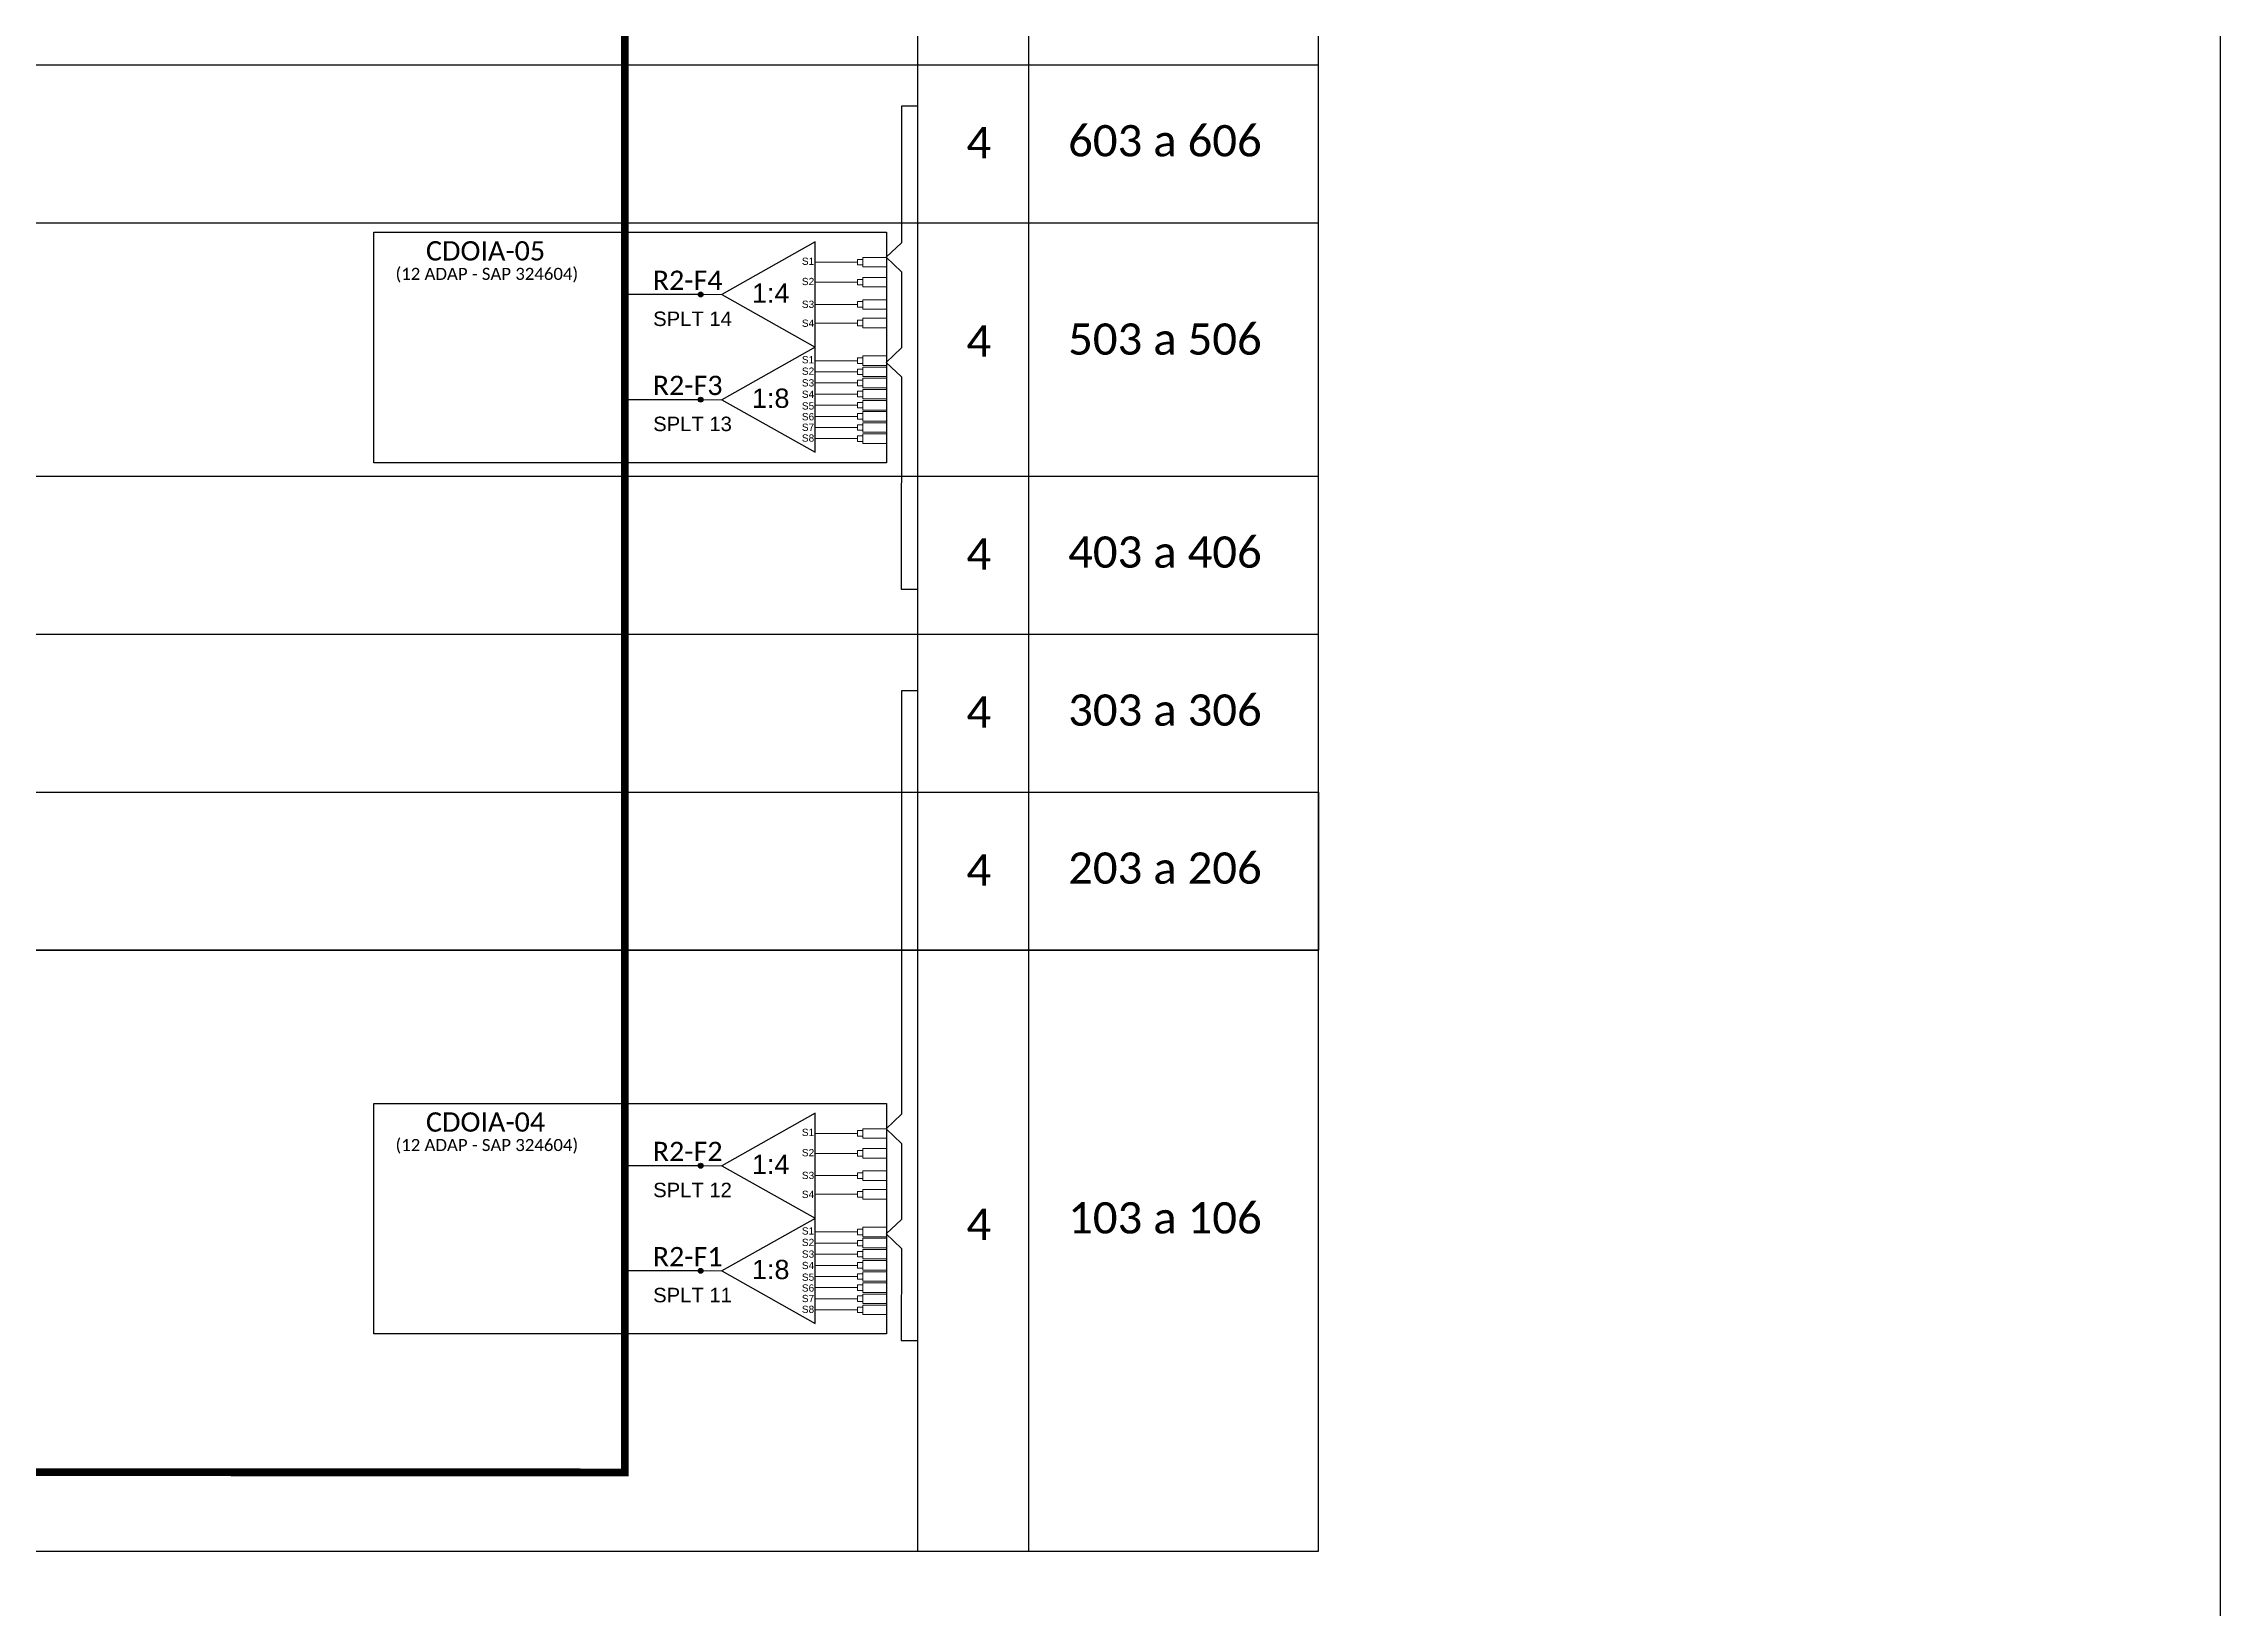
# Model space of a CAD drawing. Header units: metres. Extents: x -1286 to 434, y -500 to 94.
# Drawn here: x 208.7 to 434.4, y -272.5 to -110.3 of the extents above; entities that cross this region are included whole.
import ezdxf
from ezdxf.enums import TextEntityAlignment as Align

# ---------------------------------------------------------------- set-up
doc = ezdxf.new("R2010")
doc.units = ezdxf.units.M
doc.styles.add('ARIAL', font='arial.ttf')
doc.styles.add('WMF-Calibri0', font='calibri.ttf')

# ---------------------------------------------------------------- blocks, each defined once
blk = doc.blocks.new('SPLT_1-8_SC-APC')
at = {"color": 1}
blk.add_lwpolyline([(-7.37, -2.1), (-17.04, -7.55), (-7.37, -13), (-7.37, -2.1)], dxfattribs=at)
at = {"color": 3, "lineweight": 0}
for points in [[(-2.99, -3.51), (-7.37, -3.51)], [(-2.41, -3.02), (-2.41, -4)], [(-2.41, -3.02), (0, -3.02)], [(-2.41, -4), (0, -4)], [(-2.41, -4.17), (-2.41, -5.16)], [(-2.41, -4.17), (0, -4.17)], [(-7.37, -4.66), (-2.99, -4.66)], [(-7.37, -5.82), (-2.99, -5.82)], [(-2.41, -5.16), (0, -5.16)], [(-2.41, -5.32), (-2.41, -6.31)], [(-2.41, -5.32), (0, -5.32)], [(-2.41, -6.31), (0, -6.31)], [(-2.41, -6.48), (-2.41, -7.46)], [(-2.41, -6.48), (0, -6.48)], [(-7.37, -6.97), (-2.99, -6.97)], [(-7.37, -8.12), (-2.99, -8.12)], [(-2.41, -7.46), (0, -7.46)], [(-2.41, -7.63), (-2.41, -8.62)], [(-2.41, -7.63), (0, -7.63)], [(-2.41, -8.62), (0, -8.62)], [(-2.41, -8.78), (-2.41, -9.77)], [(-2.41, -8.78), (0, -8.78)], [(-7.37, -9.28), (-2.99, -9.28)], [(-7.37, -10.43), (-2.99, -10.43)], [(-2.41, -9.77), (0, -9.77)], [(-2.41, -9.94), (-2.41, -10.92)], [(-2.41, -9.94), (0, -9.94)], [(-2.41, -10.92), (0, -10.92)], [(-2.41, -11.09), (-2.41, -12.08)], [(-2.41, -11.09), (0, -11.09)], [(-7.37, -11.58), (-2.99, -11.58)], [(-2.41, -12.08), (0, -12.08)]]:
    blk.add_lwpolyline(points, dxfattribs=at)
for points in [[(-2.99, -3.22), (-2.41, -3.22), (-2.41, -3.8), (-2.99, -3.8)], [(-2.99, -4.38), (-2.41, -4.38), (-2.41, -4.95), (-2.99, -4.95)], [(-2.99, -5.53), (-2.41, -5.53), (-2.41, -6.1), (-2.99, -6.1)], [(-2.99, -6.68), (-2.41, -6.68), (-2.41, -7.26), (-2.99, -7.26)], [(-2.99, -7.84), (-2.41, -7.84), (-2.41, -8.41), (-2.99, -8.41)], [(-2.99, -8.99), (-2.41, -8.99), (-2.41, -9.56), (-2.99, -9.56)], [(-2.99, -10.14), (-2.41, -10.14), (-2.41, -10.72), (-2.99, -10.72)], [(-2.99, -11.3), (-2.41, -11.3), (-2.41, -11.87), (-2.99, -11.87)]]:
    blk.add_lwpolyline(points, close=True, dxfattribs=at)
at = {"color": 1, "lineweight": 0}
blk.add_lwpolyline([(-17.04, -7.55), (-19.26, -7.55)], dxfattribs=at)
at = {"color": 1, "style": 'ARIAL'}
for s, height, p in [('S1', 0.75, (-8.74, -3.78)), ('S2', 0.75, (-8.74, -4.97)), ('1:8', 2, (-13.91, -8.4)), ('S3', 0.75, (-8.74, -6.18)), ('S4', 0.75, (-8.74, -7.36)), ('S5', 0.75, (-8.74, -8.57)), ('S6', 0.75, (-8.74, -9.69)), ('S7', 0.75, (-8.74, -10.78)), ('S8', 0.75, (-8.74, -11.9))]:
    blk.add_text(s, height=height, dxfattribs=at).set_placement(p)

msp = doc.modelspace()

# ---------------------------------------------------------------- hatches: boundary and pattern name
h = msp.add_hatch(color=3)
h.dxf.hatch_style = 1
edge = h.paths.add_edge_path()
edge.add_arc((276.84, -136.32), 0.256, 0, 360)
h = msp.add_hatch(color=3)
h.dxf.hatch_style = 1
edge = h.paths.add_edge_path()
edge.add_arc((276.84, -147.22), 0.256, 0, 360)
h = msp.add_hatch(color=3)
h.dxf.hatch_style = 1
edge = h.paths.add_edge_path()
edge.add_arc((276.84, -226.59), 0.256, 0, 360)
h = msp.add_hatch(color=3)
h.dxf.hatch_style = 1
edge = h.paths.add_edge_path()
edge.add_arc((276.84, -237.48), 0.256, 0, 360)

# ---------------------------------------------------------------- linework, layer by layer
msp.add_line((340.89, -266.52), (340.89, 5.37))
msp.add_lwpolyline([(-406.64, -499.81), (434.36, -499.81), (434.36, 94.19), (-406.64, 94.19)], close=True)
for points in [[(299.3, 5.37), (299.3, -266.52)], [(310.87, -266.52), (310.87, 5.37)], [(7.72, -112.51), (340.89, -112.51)], [(7.72, -128.88), (340.89, -128.88)], [(7.72, -155.13), (340.89, -155.13)], [(7.72, -171.5), (340.89, -171.5)], [(7.72, -187.87), (340.89, -187.87)], [(7.72, -204.25), (340.89, -204.25)]]:
    msp.add_lwpolyline(points)
at = {"color": 6, "const_width": 0.8}
msp.add_lwpolyline([(172.47, -232.21), (172.47, -210.49), (204.97, -210.49), (204.97, -258.35), (268.97, -258.36), (268.97, -18.72)], dxfattribs=at)
at = {"color": 3}
for points in [[(299.3, -116.8), (297.64, -116.8), (297.64, -130.96), (296.07, -132.47), (297.64, -133.98), (297.64, -141.86), (296.07, -143.37), (297.64, -144.87), (297.63, -166.84), (299.29, -166.84)], [(299.3, -177.37), (297.64, -177.37), (297.64, -221.25), (296.07, -222.76), (297.64, -224.27), (297.64, -232.15), (296.07, -233.65), (297.64, -235.16), (297.63, -244.7), (299.29, -244.7)]]:
    msp.add_lwpolyline(points, dxfattribs=at)
at = {"color": 1}
for points in [[(242.97, -129.87), (296.1, -129.87), (296.1, -153.76), (242.97, -153.76)], [(242.97, -220.13), (296.1, -220.13), (296.1, -244.02), (242.97, -244.02)]]:
    msp.add_lwpolyline(points, close=True, dxfattribs=at)
for points in [[(288.7, -130.88), (279.03, -136.32), (288.7, -141.77), (288.7, -130.88)], [(288.7, -221.14), (279.03, -226.59), (288.7, -232.03), (288.7, -221.14)]]:
    msp.add_lwpolyline(points, dxfattribs=at)
at = {"color": 3, "lineweight": 0}
for points in [[(293.08, -132.98), (288.7, -132.98)], [(293.65, -132.48), (293.65, -133.47)], [(293.65, -132.48), (296.07, -132.48)], [(288.7, -135.05), (293.08, -135.05)], [(293.65, -133.47), (296.07, -133.47)], [(293.65, -134.55), (293.65, -135.54)], [(293.65, -134.55), (296.07, -134.55)], [(288.7, -137.35), (293.08, -137.35)], [(293.65, -135.54), (296.07, -135.54)], [(293.65, -136.86), (293.65, -137.84)], [(293.65, -136.86), (296.07, -136.86)], [(288.7, -139.28), (293.08, -139.28)], [(293.65, -137.84), (296.07, -137.84)], [(293.65, -138.79), (293.65, -139.77)], [(293.65, -138.79), (296.07, -138.79)], [(293.65, -139.77), (296.07, -139.77)], [(293.08, -223.24), (288.7, -223.24)], [(293.65, -222.75), (293.65, -223.73)], [(293.65, -222.75), (296.07, -222.75)], [(288.7, -225.31), (293.08, -225.31)], [(293.65, -223.73), (296.07, -223.73)], [(293.65, -224.82), (293.65, -225.8)], [(293.65, -224.82), (296.07, -224.82)], [(288.7, -227.61), (293.08, -227.61)], [(293.65, -225.8), (296.07, -225.8)], [(293.65, -227.12), (293.65, -228.11)], [(293.65, -227.12), (296.07, -227.12)], [(288.7, -229.54), (293.08, -229.54)], [(293.65, -228.11), (296.07, -228.11)], [(293.65, -229.05), (293.65, -230.04)], [(293.65, -229.05), (296.07, -229.05)], [(293.65, -230.04), (296.07, -230.04)]]:
    msp.add_lwpolyline(points, dxfattribs=at)
for points in [[(293.08, -132.69), (293.65, -132.69), (293.65, -133.26), (293.08, -133.26)], [(293.08, -134.76), (293.65, -134.76), (293.65, -135.33), (293.08, -135.33)], [(293.08, -137.06), (293.65, -137.06), (293.65, -137.64), (293.08, -137.64)], [(293.08, -138.99), (293.65, -138.99), (293.65, -139.57), (293.08, -139.57)], [(293.08, -222.95), (293.65, -222.95), (293.65, -223.53), (293.08, -223.53)], [(293.08, -225.02), (293.65, -225.02), (293.65, -225.6), (293.08, -225.6)], [(293.08, -227.33), (293.65, -227.33), (293.65, -227.9), (293.08, -227.9)], [(293.08, -229.26), (293.65, -229.26), (293.65, -229.83), (293.08, -229.83)]]:
    msp.add_lwpolyline(points, close=True, dxfattribs=at)
at = {"color": 6}
for points in [[(276.81, -136.32), (268.97, -136.32)], [(276.81, -147.22), (268.97, -147.22)], [(276.81, -226.59), (268.97, -226.59)], [(276.81, -237.48), (268.97, -237.48)]]:
    msp.add_lwpolyline(points, dxfattribs=at)
at = {"color": 1, "lineweight": 0}
for points in [[(279.03, -136.32), (276.81, -136.32)], [(279.03, -226.59), (276.81, -226.59)]]:
    msp.add_lwpolyline(points, dxfattribs=at)
at = {"color": 7}
msp.add_lwpolyline([(7.72, -187.87), (340.89, -187.87), (340.89, -204.25), (7.72, -204.25)], close=True, dxfattribs=at)
msp.add_lwpolyline([(7.72, -266.52), (340.89, -266.52)], dxfattribs=at)
at = {"color": 3}
for centre in [(276.84, -136.32), (276.84, -147.22), (276.84, -226.59), (276.84, -237.48)]:
    msp.add_circle(centre, 0.256, dxfattribs=at)

# ---------------------------------------------------------------- block references
for p in [(296.07, -139.67), (296.07, -229.94)]:
    msp.add_blockref('SPLT_1-8_SC-APC', p, dxfattribs=at)

# ---------------------------------------------------------------- texts
at = {"color": 7}
for s, height, style, p in [('603 a 606', 3.24, 'WMF-Calibri0', (314.93, -122.01)), ('SPLT 14', 1.5, 'ARIAL', (271.92, -139.59)), ('503 a 506', 3.24, 'WMF-Calibri0', (314.93, -142.56)), ('SPLT 13', 1.5, 'ARIAL', (271.92, -150.48)), ('403 a 406', 3.24, 'WMF-Calibri0', (314.93, -164.63)), ('303 a 306', 3.24, 'WMF-Calibri0', (314.93, -181)), ('203 a 206', 3.24, 'WMF-Calibri0', (314.93, -197.37)), ('SPLT 12', 1.5, 'ARIAL', (271.92, -229.85)), ('103 a 106', 3.24, 'WMF-Calibri0', (314.93, -233.61)), ('SPLT 11', 1.5, 'ARIAL', (271.92, -240.74))]:
    msp.add_text(s, height=height, dxfattribs=dict(at, style=style)).set_placement(p)
at = {"color": 1}
for s, height, style, p in [('CDOIA-05', 2, 'WMF-Calibri0', (248.37, -132.8)), ('S1', 0.75, 'ARIAL', (287.33, -133.25)), ('1:4', 2, 'ARIAL', (282.16, -137.18)), ('S2', 0.75, 'ARIAL', (287.33, -135.35)), ('S3', 0.75, 'ARIAL', (287.33, -137.71)), ('S4', 0.75, 'ARIAL', (287.33, -139.67)), ('CDOIA-04', 2, 'WMF-Calibri0', (248.37, -223.06)), ('S1', 0.75, 'ARIAL', (287.33, -223.51)), ('1:4', 2, 'ARIAL', (282.16, -227.44)), ('S2', 0.75, 'ARIAL', (287.33, -225.61)), ('S3', 0.75, 'ARIAL', (287.33, -227.97)), ('S4', 0.75, 'ARIAL', (287.33, -229.93))]:
    msp.add_text(s, height=height, dxfattribs=dict(at, style=style)).set_placement(p)
at = {"color": 1, "style": 'WMF-Calibri0'}
for p in [(254.68, -134.81), (254.68, -225.07)]:
    msp.add_text('(12 ADAP - SAP 324604)', height=1.25, dxfattribs=at).set_placement(p, align=Align.CENTER)
at = {"color": 6, "style": 'WMF-Calibri0'}
for s, p in [('R2-F4', (271.87, -135.85)), ('R2-F3', (271.87, -146.74)), ('R2-F2', (271.87, -226.11)), ('R2-F1', (271.87, -237.01))]:
    msp.add_text(s, height=2, dxfattribs=at).set_placement(p)
at = {"color": 7, "style": 'WMF-Calibri0', "flags": 4}
for p in [(305.67, -120.58), (305.67, -141.14), (305.67, -163.2), (305.67, -179.57), (305.67, -195.95), (305.67, -232.65)]:
    msp.add_attdef('4', text='XX', height=3.24, dxfattribs=at).set_placement(p, align=Align.MIDDLE_CENTER)

doc.saveas('drawing.dxf')
